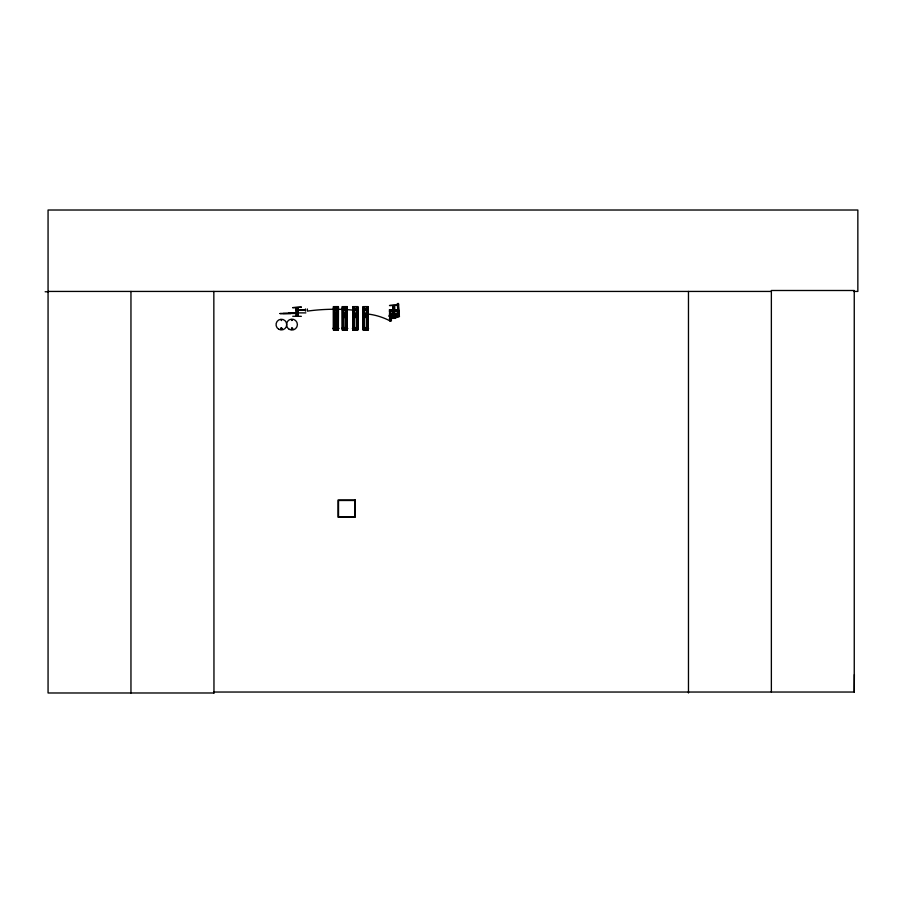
<?xml version="1.0" encoding="UTF-8"?>
<svg xmlns="http://www.w3.org/2000/svg" width="903" height="903" viewBox="0 0 903 903"><rect width="100%" height="100%" fill="white"/><g stroke="black" fill="none" stroke-linecap="round" stroke-linejoin="round"><path stroke-width="1.35" d="M853.628 291.432L857.85 291.432L857.85 210.015L48.062 210.015L48.062 692.985L213.966 692.985L213.853 692.037L854.249 692.037L854.373 674.575M395.13 318.274L392.207 318.285L390.841 316.66L390.83 315.452L394.622 314.481L396.485 315.44L395.13 318.364L392.207 318.364L389.419 316.66L389.701 309.616M398.009 315.136L395.085 313.488L392.207 313.454C389.52 313.849 388.482 316.739 390.22 316.682C388.9 313.589 392.004 308.273 389.441 311.298M397.072 316.648L397.207 310.056L397.884 311.377M397.918 316.727L397.896 310.045M397.286 310.993L397.975 311.298L398.076 310.124L389.633 310.474M280.585 328.41C282.029 331.412 282.481 326.344 280.72 328.24M281.894 328.76C280.54 326.57 281.239 330.837 281.838 328.376M292.504 328.782L291.534 328.218L292.2 329.076M292.775 328.636C290.314 330.87 291.94 326.468 292.617 328.24M296.556 311.659L296.556 312.257M394.634 309.921L395.503 309.921L394.814 310.609M345.014 329.719L344.686 328.579M365.929 329.719L365.546 328.579M296.737 312.348L297.426 312.257M392.173 309.695L392.105 310.451L392.861 310.384M345.07 328.794L344.427 328.703L345.025 328.805M389.453 310.124L398.054 309.695M394.137 318.116L395.096 315.937L394.126 315.316L392.263 315.948L393.189 318.116M292.245 320.418C292.03 318.285 291.15 321.773 292.358 320.012M389.633 310.44L389.622 311.377L390.401 311.038M281.16 319.707L281.522 320.576L281.284 319.707M281.759 328.997L281.036 328.997M392.252 313.578C388.38 313.747 388.301 317.958 392.207 318.364M395.085 318.319L398.009 316.739M397.365 309.616L397.207 310.463L397.896 310.474M392.771 310.564L392.771 309.605M395.412 310.7L395.412 309.74M336.164 328.85L335.634 329.685M355.048 329.685L355.635 329.685L355.24 328.579M365.365 329.685L365.862 329.719M390.559 321.141C393.81 320.159 387.195 320.328 390.559 321.141A62.375 49.597 46.8 0 0 363.48 313.759M397.647 307.596L397.444 303.577L398.426 303.521L398.528 305.011M397.444 303.577L398.516 304.232M399.115 312.619L399.126 313.905L398.144 313.962L398.133 312.675L399.115 312.619L399.408 316.558L398.437 316.614L397.873 311.117M398.155 314.842L399.137 314.82L399.408 316.558M398.178 316.163L399.16 316.106M389.644 310.327C392.613 309.018 386.902 312.698 391.01 312.348L390.965 310.293M45.15 291.771L48.062 291.759M393.189 318.025L394.126 318.025M48.062 291.432L771.365 291.432M338.399 306.614L333.41 306.636L333.433 330.013L338.399 329.99L338.399 306.614L338.298 329.99M347.271 306.614L342.282 306.636L342.282 330.013L347.271 329.99L347.271 306.614L347.17 329.99M352.836 306.636L357.814 306.614L357.814 329.99L352.836 330.013L352.847 306.636L352.938 330.013M333.749 309.007L338.061 309.007M342.621 309.007L346.933 309.007M353.163 309.007L357.486 309.007M363.48 309.007L367.792 309.007M305.451 309.797L298.261 310.282M296.128 309.921L298.261 309.921M398.054 310L389.295 310M296.128 310.158L305.451 310.282M397.986 310.395L390.412 310.124M333.749 310.587L338.061 310.587M342.621 310.587L346.933 310.587M353.163 310.587L357.486 310.587A208.288 203.604 90 0 0 307.37 311.117L307.37 308.961M363.48 310.587L367.792 310.587M390.401 311.038L397.117 311.038M296.556 311.479L297.516 311.479M296.556 311.84L297.516 311.84M296.556 312.077L297.516 312.077M296.647 312.415L297.516 312.438M288.96 312.878L305.857 312.878M296.455 313.059L297.29 313.059L296.455 313.544M333.749 312.969L338.061 312.969M342.621 312.969L346.933 312.969M353.163 312.969L357.486 312.969M363.48 312.969L367.792 312.969M297.29 313.149L283.147 313.454M280.043 313.555L297.29 313.454M279.941 313.555L290.89 313.555M333.749 315.068L338.061 315.068M342.609 315.068L346.933 315.068M353.163 315.068L357.475 315.068M363.469 315.068L367.781 315.068M292.719 316.276L301.342 316.332M397.918 316.377L397.275 316.66M389.464 316.648L390.254 316.671M397.218 316.648L397.918 316.648M333.749 317.438L338.061 317.438M342.609 317.438L346.933 317.438M353.163 317.438L357.475 317.438M363.469 317.438L367.781 317.438M333.749 327.62L338.061 327.62M342.621 327.62L346.933 327.62M353.163 327.62L357.486 327.62M363.48 327.62L367.792 327.62M333.026 328.286L338.783 328.286M341.898 328.286L347.655 328.286M352.452 328.286L358.198 328.286M362.758 328.286L368.514 328.286M333.026 328.466L338.783 328.466M341.898 328.466L347.655 328.466M352.452 328.466L358.198 328.466M362.758 328.466L368.514 328.466M397.196 311.298L390.401 311.298M399.126 313.905L398.731 309.323M399.137 314.82L398.855 311.061M398.144 313.962L397.805 310.271M398.133 312.675L398.437 316.614M398.742 310.497L398.55 307.37M397.749 309.379L397.76 310.553M397.636 308.476L397.692 309.526M398.674 308.431L398.505 306.343M397.692 308.487L397.489 305.417M398.471 305.361L398.584 306.659M398.55 305.812L398.426 303.521M397.534 304.288L397.546 305.067M854.249 692.037L854.249 290.495L771.365 290.495L771.365 692.037M688.47 291.432L688.47 692.985M394.746 305.53L394.746 314.154M394.272 305.53L394.329 314.154M393.313 305.53L393.313 314.154M393.245 305.53L393.189 314.154M392.873 305.53L392.828 314.154M368.018 306.614L368.018 329.99M367.747 306.614L367.792 329.99M367.555 306.614L367.555 329.99M367.476 306.614L367.453 329.99M367.284 306.614L367.182 329.99M366.99 306.614L366.99 329.99L366.9 306.614M366.629 306.614L366.72 310.745M366.72 313.488L366.607 329.99M366.291 329.99L364.97 329.99M364.654 306.636L364.552 310.756M364.654 313.51L364.552 330.013M363.999 306.636L364.09 330.013M363.819 330.013L363.796 306.636L363.717 330.013M363.48 306.636L363.435 330.013M363.243 306.636L363.243 330.013M357.712 306.614L357.712 329.99M357.441 306.614L357.486 329.99M357.249 306.614L357.249 329.99M357.159 306.614L357.148 329.99M356.978 306.614L356.877 310.745M356.978 313.488L356.956 329.99M356.64 306.614L356.685 329.99M356.595 306.614L356.595 329.99M356.301 306.614L356.414 310.745M356.324 313.488L356.414 329.99M355.985 329.99L354.665 329.99M354.326 306.636L354.348 310.756M354.247 313.51L354.326 330.013M353.694 306.636L353.671 310.756M353.694 313.51L353.671 330.013M353.208 306.636L353.163 330.013M346.887 306.614L346.933 329.99M346.696 306.614L346.696 329.99L346.594 306.614M346.436 306.614L346.323 329.99M345.759 306.614L345.86 310.745M345.759 313.488L345.77 329.99M345.431 329.99L344.122 329.99M343.806 306.636L343.783 310.756M343.693 313.51L343.783 330.013M343.501 306.636L343.456 330.013L343.422 306.636M343.14 306.636L343.23 310.756M343.23 313.51L343.117 330.013M342.937 306.636L342.959 310.756M342.959 313.51L342.937 330.013M342.858 306.636L342.858 310.756M342.858 313.51L342.858 330.013M342.576 306.636L342.666 330.013M342.395 306.636L342.395 330.013M338.061 306.614L338.061 329.99M337.451 306.614L337.564 329.99M336.909 306.614L336.988 310.745M336.988 313.488L336.909 329.99M336.571 329.99L335.25 329.99M334.821 306.636L334.911 310.756M334.911 313.51L334.821 330.013M334.629 306.636L334.629 330.013M334.55 306.636L334.584 330.013M334.358 306.636L334.257 330.013M334.076 306.636L334.087 330.013M333.986 306.636L333.986 330.013M333.749 306.636L333.704 330.013M333.523 306.636L333.523 330.013M305.451 308.961L305.451 311.117M297.99 307.641L297.99 316.276M296.432 307.641L296.556 316.276M296.071 307.641L296.116 316.276M213.842 291.432L213.966 692.985M130.958 291.432L130.958 692.985M334.979 316.005C336.153 319.673 337.824 313.42 334.979 316.005M343.84 316.005C345.014 319.673 346.696 313.42 343.84 316.005M354.394 316.005C355.568 319.673 357.238 313.42 354.394 316.005M364.699 316.005C365.873 319.673 367.544 313.42 364.699 316.005M389.441 318.872L391.563 318.917L389.441 318.872M336.209 328.771L335.555 328.737L336.198 328.794M355.635 328.771L354.981 328.737L355.658 328.703M365.941 328.771L365.286 328.737L365.963 328.703M391.473 314.842L393.053 316.095L391.541 317.314L393.584 316.343L395.582 317.269L394.047 316.095L395.616 314.831L393.539 315.869L391.586 314.82M398.099 305.09L389.475 305.53L398.099 305.045M368.131 306.614L363.141 306.636L363.164 330.013L368.131 329.99L368.131 306.614M301.342 307.155L292.719 307.641L301.342 307.155M398.099 314.21L395.638 314.154L398.099 314.278M398.099 314.594L395.638 314.594L398.099 314.639M355.297 500.014L338.038 500.014L338.038 517.272L355.297 517.272L355.297 500.014M354.823 500.488L338.523 500.488L338.523 516.787L354.823 516.787L354.823 500.488M364.361 330.013L364.361 306.636L364.27 330.013M354.01 330.013L354.055 306.636L353.965 330.013M353.513 330.013L353.491 306.636L353.4 330.013M346.131 329.99L346.086 306.614L346.052 329.99M337.835 329.99L337.835 306.614L337.722 329.99M337.259 329.99L337.259 306.614L337.18 329.99M297.572 316.276L297.572 307.641L297.516 316.276M278.722 329.234A5.35 5.35 0 0 0 286.748 324.595A5.35 5.35 0 0 0 278.722 319.967A5.35 5.35 0 0 0 278.722 329.234M289.22 329.324A5.463 5.463 0 0 0 297.403 324.595A5.463 5.463 0 0 0 289.22 319.865A5.463 5.463 0 0 0 289.22 329.324"/></g></svg>
